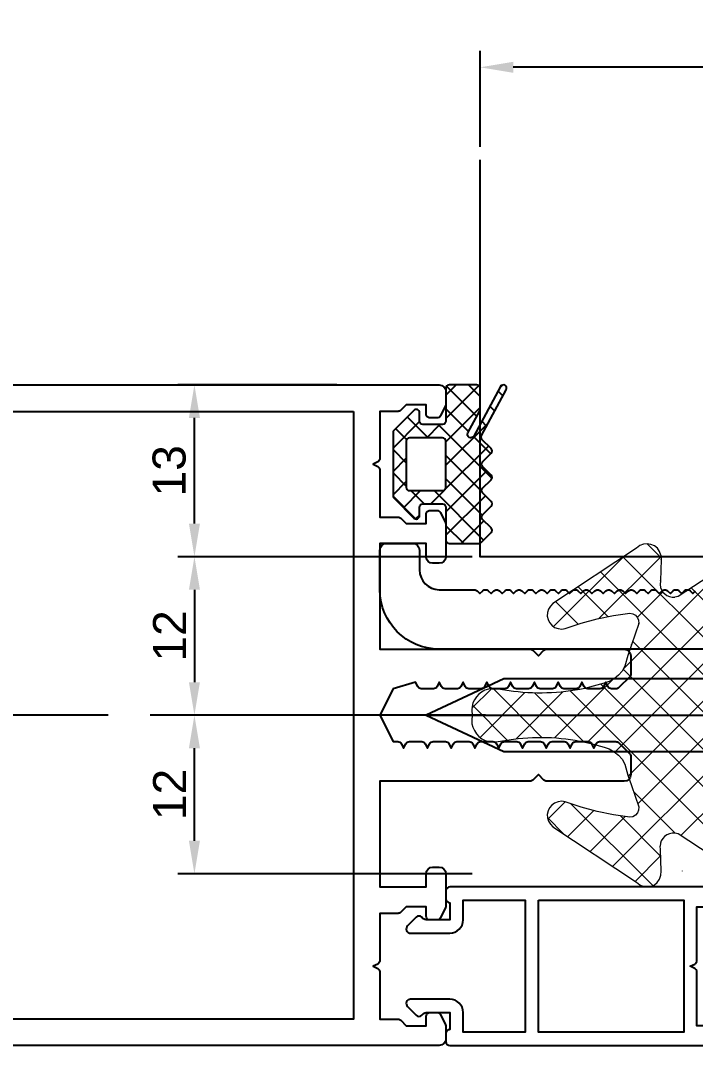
# Model space of a CAD drawing. Header units: millimetres. Extents: x 1744 to 18744, y -2272 to 2782.
# Drawn here: x 6729.3 to 6780.4, y 2174.1 to 2251.7 of the extents above; entities that cross this region are included whole.
import ezdxf

# ---------------------------------------------------------------- set-up
doc = ezdxf.new("R2010")
doc.units = ezdxf.units.MM
doc.linetypes.add('CENTER2', pattern=[28.574999999999992, 19.05, -3.174999999999998, 3.174999999999998, -3.174999999999998])
doc.layers.add('Steklopaket 50mm', color=100, linetype='Continuous')
doc.layers.add('Уплотнители', color=1, linetype='Continuous', lineweight=20)
doc.layers.add('Штриховка', color=1, linetype='Continuous', lineweight=5)
doc.styles.get("Standard").update_dxf_attribs({"font": 'arial.ttf'})
doc.dimstyles.new('ISO-25', dxfattribs={"dimtxt": 2.5, "dimasz": 2.5, "dimexe": 1.25, "dimexo": 0.625, "dimtad": 1, "dimtxsty": 'Standard', "dimcen": 2.5, "dimadec": 0, "dimazin": 0, "dimtfac": 1, "dimtmove": 0, "dimatfit": 3, "dimfxl": 1, "dimarcsym": 0})

# ---------------------------------------------------------------- blocks, each defined once
blk = doc.blocks.new('КП45550')
at = {"color": 217, "true_color": 0x93278f}
blk.add_lwpolyline([(25, 119), (24.99999999999909, 14.5, -0.4142135623729827), (24.5, 14), (23.57082039324996, 14, -0.1164338214658029), (23.43665631459953, 14.03167184269841), (22.66583592134975, 14.41708203932467, -0.2840790438402298), (22.5, 14.6854101966237), (22.49999999999909, 15.19999999999891, -0.4142135623732223), (22.79999999999927, 15.49999999999818), (23.5, 15.5), (23.5, 17), (23.08786796564437, 17.41213203435473, -0.1989123673795694), (23, 17.62426406871053), (23, 19), (19.43541019662734, 19, -0.2840790438404208), (19.16708203932649, 19.16583592134884), (19.00000000000182, 19.5), (18.83291796067715, 19.16583592134884, -0.2840790438404208), (18.5645898033772, 18.99999999999818), (15.00000000000091, 18.99999999999818), (15, 17.62426406871053, -0.1989123673792317), (14.91213203435563, 17.41213203435473), (14.5, 16.99999999999818), (14.5, 15.49999999999818), (15.20000000000073, 15.5, -0.4142135623734946), (15.5, 15.19999999999891), (15.5, 14.6854101966237, -0.2840790438401885), (15.33416407864933, 14.41708203932285), (14.56334368540047, 14.03167184269841, -0.1164338214657406), (14.42917960675004, 14), (12, 13.99999999999818, -0.4142135623731739), (11.5, 14.49999999999818), (11.5, 15, -0.4142135623730951), (12, 15.5), (13, 15.5), (13, 19), (5.000000000001818, 19), (5.000000000000908, 7.624264068710544, -0.1989123673796247), (4.912132034356543, 7.412132034354725), (4.500000000000908, 6.999999999998181), (4.912132034356543, 6.587867965643452, -0.1989123673797289), (5.000000000000908, 6.375735931287636), (5.000000000000908, 0.5, -0.4142135623730951), (4.500000000000908, 0), (3.124264068712363, 0, -0.1989123673796377), (2.912132034356545, 0.0878679656434542), (2.087867965645273, 0.9121320343547267, -0.1989123673796765), (2, 1.124264068710542), (2, 1.46458980337411, -0.2840790438404128), (2.165835921350661, 1.732917960674965), (2.5, 1.899999999999636), (2.165835921350661, 2.067082039324303, -0.2840790438404123), (2, 2.335410196625161), (2, 3.264589803373382, -0.2840790438404123), (2.165835921350661, 3.53291796067424), (2.5, 3.699999999998908), (2.165835921350661, 3.867082039323576, -0.2840790438404123), (2, 4.135410196624433), (2, 5.064589803374471, -0.2840790438404123), (2.165835921350661, 5.332917960673511), (2.5, 5.5), (2.165835921350661, 5.667082039324667, -0.2840790438404123), (2, 5.935410196623705), (2, 6.864589803373745, -0.2840790438404123), (2.165835921350661, 7.132917960674602), (2.5, 7.299999999999272), (2.165835921350661, 7.46708203932394, -0.2840790438404123), (2, 7.735410196624797), (2, 8.664589803374838, -0.2840790438404123), (2.165835921350661, 8.932917960673876), (2.5, 9.099999999998543), (2.165835921350661, 9.267082039325034, -0.2840790438404123), (2, 9.53541019662407), (2, 10.46458980337411, -0.2840790438404123), (2.165835921350661, 10.73291796067497), (2.5, 10.89999999999963), (2.165835921350661, 11.0670820393243, -0.2840790438404123), (2, 11.33541019662516), (2, 12.26458980337338, -0.2840790438404123), (2.165835921350661, 12.53291796067424), (2.5, 12.69999999999891), (2.165835921350661, 12.86708203932358, -0.2840790438403665), (2, 13.13541019662443), (2, 14.06458980337447, -0.2840790438404128), (2.165835921350661, 14.33291796067351), (2.5, 14.5), (2.165835921350661, 14.66708203932467, -0.2840790438404123), (2, 14.93541019662371), (2, 15.86458980337375, -0.2840790438404123), (2.165835921350661, 16.1329179606746), (2.5, 16.29999999999927), (2, 18), (9.095e-13, 19), (-2, 18), (-2, 17.63541019662443, -0.2840790438404123), (-2.165835921348838, 17.36708203932358), (-2.5, 17.19999999999891), (-2.165835921348838, 17.03291796067424, -0.2840790438404123), (-2, 16.76458980337338), (-2, 15.83541019662516, -0.2840790438404123), (-2.165835921348838, 15.5670820393243), (-2.5, 15.39999999999963), (-2.165835921348838, 15.23291796067496, -0.2840790438404123), (-2, 14.96458980337411), (-2, 14.03541019662407, -0.2840790438404128), (-2.165835921348838, 13.76708203932503), (-2.5, 13.59999999999853), (-2.165835921348838, 13.43291796067388, -0.2840790438404123), (-2, 13.16458980337484), (-2, 12.2354101966248, -0.2840790438404123), (-2.165835921348838, 11.96708203932394), (-2.5, 11.79999999999927), (-2.165835921348838, 11.6329179606746, -0.2840790438404123), (-2, 11.36458980337375), (-2, 10.4354101966237, -0.2840790438404123), (-2.165835921348838, 10.16708203932467), (-2.5, 10), (-2.165835921348838, 9.832917960673512, -0.2840790438404123), (-2, 9.564589803374474), (-2, 8.635410196624434, -0.2840790438404123), (-2.165835921348838, 8.367082039323577), (-2.5, 8.199999999998905), (-2.165835921348838, 8.03291796067424, -0.2840790438404123), (-2, 7.764589803373382), (-2, 6.835410196625161, -0.2840790438404123), (-2.165835921348838, 6.567082039324303), (-2.5, 6.399999999999636), (-2.165835921348838, 6.232917960674967, -0.2840790438404123), (-2, 5.96458980337411), (-2, 5.03541019662407, -0.2840790438404123), (-2.165835921348838, 4.767082039325032), (-2.5, 4.599999999998543), (-2.165835921348838, 4.432917960673876, -0.2840790438404123), (-2, 4.164589803374837), (-2, 3.235410196624798, -0.2840790438404123), (-2.165835921348838, 2.967082039323939), (-2.5, 2.799999999999272), (-2.165835921348838, 2.632917960674602, -0.2840790438404123), (-2, 2.364589803373744), (-1.99999999999909, 1.124264068710542, -0.1989123673796742), (-2.087867965643454, 0.9121320343547267), (-2.912132034354725, 0.0878679656434542, -0.1989123673796432), (-3.124264068710544, 0), (-4.5, 0, -0.4142135623730951), (-5, 0.5), (-5, 6.375735931287636, -0.1989123673797085), (-4.912132034356543, 6.587867965643452), (-4.5, 7), (-4.912132034356543, 7.412132034354725, -0.1989123673796275), (-5, 7.624264068710544), (-5, 19), (-13, 19), (-13, 15.5), (-12, 15.5, -0.41421356237312), (-11.5, 15), (-11.5, 14.49999999999818, -0.4142135623731739), (-12, 13.99999999999818), (-14.42917960675004, 14, -0.1164338214657406), (-14.56334368540047, 14.03167184269841), (-15.33416407864933, 14.41708203932285, -0.2840790438401885), (-15.5, 14.6854101966237), (-15.5, 15.19999999999891, -0.4142135623734946), (-15.20000000000073, 15.5), (-14.5, 15.49999999999818), (-14.5, 16.99999999999818), (-14.91213203435654, 17.41213203435473, -0.1989123673792317), (-15, 17.62426406871053), (-15.00000000000091, 19), (-18.5645898033772, 19, -0.2840790438404208), (-18.83291796067715, 19.16583592135066), (-19.00000000000182, 19.5), (-19.1670820393274, 19.16583592135066, -0.2840790438404208), (-19.43541019662734, 19), (-23, 19), (-23, 17.62426406871053, -0.1989123673795694), (-23.08786796564437, 17.41213203435473), (-23.5, 17), (-23.5, 15.5), (-22.79999999999927, 15.49999999999818, -0.4142135623732223), (-22.5, 15.19999999999891), (-22.5, 14.6854101966237, -0.2840790438402298), (-22.66583592135066, 14.41708203932467), (-23.43665631460044, 14.03167184269841, -0.1164338214658029), (-23.57082039324996, 14), (-24.5, 14, -0.4142135623729827), (-25, 14.5), (-25, 119, -0.4142135623730951)], format="xyb", dxfattribs=at)
blk.add_lwpolyline([(23, 21), (-23, 21), (-23, 118), (23, 118)], close=True, dxfattribs=at)
blk = doc.blocks.new('*U285')
at = {"color": 0, "linetype": 'CENTER2', "transparency": 16777216}
blk.add_line((55.75, -4.7e-13), (-55.75, 1.52e-14), dxfattribs=at)
blk = doc.blocks.new('*D286')
at = {"color": 0, "lineweight": -2, "transparency": 16777216}
for p, q in [((6764.129242356078, 2242.150525446772), (6764.129242356078, 2249.430592188972)), ((6814.129242356078, 2242.150525446772), (6814.129242356078, 2249.430592188972)), ((6811.629242356078, 2248.180592188972), (6766.629242356078, 2248.180592188972))]:
    blk.add_line(p, q, dxfattribs=at)
at = {"color": 0, "transparency": 16777216}
for points in [[(6766.629242356078, 2248.597258855638), (6766.629242356078, 2247.763925522305), (6764.129242356078, 2248.180592188972)], [(6811.629242356078, 2248.597258855638), (6811.629242356078, 2247.763925522305), (6814.129242356078, 2248.180592188972)]]:
    blk.add_solid(points, dxfattribs=at)
at = {"layer": 'DEFPOINTS', "color": 0, "transparency": 16777216}
for p in [(6764.129242356078, 2248.180592188972), (6764.129242356078, 2241.525525446772), (6814.129242356078, 2241.525525446772)]:
    blk.add_point(p, dxfattribs=at)
at = {"color": 0, "transparency": 16777216, "insert": (6789.129242356079, 2250.082024658276), "char_height": 2.5, "attachment_point": 5}
blk.add_mtext('50', dxfattribs=at)
blk = doc.blocks.new('ТПУ-6001')
at = {"true_color": 0xafd9aa}
h = blk.add_hatch(dxfattribs=at)
h.set_pattern_fill('ANSI37', color=9, scale=10, angle=180, style=0)
h.set_pattern_definition([(225, (-3851.205773285278, 2316.473342150347), (0.8838834764831842, -0.8838834764831845), []), (315, (-3851.205773285278, 2316.473342150347), (0.8838834764831845, 0.8838834764831842), [])])
edge = h.paths.add_edge_path(flags=16)
edge.add_line((1.75, -1), (-1.75, -1))
edge.add_arc((-1.75, -1.25), 0.25, 90, 180)
edge.add_line((-2, -1.25), (-2, -3.75))
edge.add_arc((-1.75, -3.75), 0.25, 180, 270)
edge.add_line((-1.75, -4), (1.75, -4))
edge.add_arc((1.75, -3.75), 0.25, 270, 360)
edge.add_line((2, -3.75), (2, -1.25))
edge.add_arc((1.75, -1.25), 0.25, 0, 90)
edge = h.paths.add_edge_path()
edge.add_line((2.369214399172048, -5.662621697932081), (4.041294033675511, -6.56974514108424))
edge.add_arc((4.160508432847664, -6.350000000001173), 0.2499999999991884, 241.5196329777079, 269.999999999977)
edge.add_line((4.160508432847564, -6.600000000000362), (5.75, -6.600000000000362))
edge.add_arc((5.75, -6.350000000000362), 0.25, 270, 360)
edge.add_line((6, -6.350000000000362), (6, -4.25))
edge.add_arc((5.75, -4.25), 0.25, 0, 90)
edge.add_line((5.75, -4), (3.25, -4))
edge.add_arc((3.25, -3.75), 0.25, 180, 270, ccw=False)
edge.add_line((3, -3.75), (3, -2.25))
edge.add_arc((3.25, -2.25), 0.25, 90, 180, ccw=False)
edge.add_line((3.25, -2), (3.899999999999636, -2))
edge.add_arc((3.900000000000132, -1.750000000000035), 0.2499999999999649, 269.9999999998862, 405.0646371706831)
edge.add_line((4.07657715549976, -1.573023989886678), (2.573188937358279, -0.0730239898866785))
edge.add_arc((2.396611781858071, -0.2500000000011984), 0.2500000000011984, 45.06463717077724, 89.99999999998097)
edge.add_line((2.396611781858154, 0), (-2.396611781858154, 0))
edge.add_arc((-2.396611781858071, -0.2500000000011984), 0.2500000000011984, 90.00000000001901, 134.9353628292227)
edge.add_line((-2.573188937358279, -0.0730239898866785), (-4.07657715549976, -1.573023989886678))
edge.add_arc((-3.900000000000132, -1.750000000000035), 0.2499999999999651, 134.9353628293168, 270.0000000001138)
edge.add_line((-3.899999999999636, -2), (-3.25, -2))
edge.add_arc((-3.25, -2.25), 0.25, 0, 90, ccw=False)
edge.add_line((-3, -2.25), (-3, -3.75))
edge.add_arc((-3.25, -3.75), 0.25, -90, 0, ccw=False)
edge.add_line((-3.25, -4), (-5.75, -4))
edge.add_arc((-5.75, -4.25), 0.25, 90, 180)
edge.add_line((-6, -4.25), (-6, -6.496446609431586))
edge.add_arc((-5.749999999999307, -6.496446609432263), 0.2500000000006928, 179.9999999998449, 224.9999999900502)
edge.add_line((-5.926776695327133, -6.673223304698692), (-5.17677669529621, -7.423223304985182))
edge.add_arc((-5.000000000000452, -7.246446609688996), 0.2499999999990587, 225.0000000000694, 314.999999908843)
edge.add_line((-4.823223304985731, -7.423223305266217), (-4.176776692393103, -6.776776695014633))
edge.add_arc((-3.999999997097118, -6.953553390310917), 0.2499999999992895, 45.000000091283425, 134.9999999999516, ccw=False)
edge.add_line((-3.823223302082623, -6.776776694733142), (-3.176776692393103, -7.423223304982457))
edge.add_arc((-2.999999997096891, -7.246446609685806), 0.249999999999709, 225.0000000000712, 314.9999999097259)
edge.add_line((-2.823223302078986, -7.423223305260763), (-2.176776692393104, -6.776776694989621))
edge.add_arc((-1.999999997097118, -6.953553390285758), 0.2499999999991859, 45.000000099513386, 134.9999999999753, ccw=False)
edge.add_line((-1.82322330210809, -6.776776694682665), (-1.176776692393104, -7.423223304746441))
edge.add_arc((-0.9999999970962106, -7.246446609449803), 0.2500000000001823, 224.9999999999587, 314.9999999860396)
edge.add_line((-0.8232233018425175, -7.423223304789641), (-0.176776695296212, -6.776776695696753))
edge.add_arc((-9e-16, -6.953553390993164), 0.2499999999995391, 44.99999987032868, 134.9999999999676, ccw=False)
edge.add_line((0.1767766956963896, -6.776776696096932), (0.8232233009784977, -7.423223304703243))
edge.add_arc((0.9999999962747093, -7.246446609407031), 0.2499999999993989, 225, 314.9999999999999)
edge.add_line((1.176776691570921, -7.423223304703243), (1.86804175026009, -6.731958249142735))
edge.add_arc((2.04481844515733, -6.908734944839745), 0.2500000000006906, 61.519632977761376, 134.9999998703917, ccw=False)
edge.add_line((2.164032844329994, -6.688989803755247), (5.630785600827947, -8.56974514108424))
edge.add_arc((5.749999999999994, -8.35000000000036), 0.2499999999998531, 241.5196329778181, 421.5196329778153)
edge.add_line((5.869214399172051, -8.130254858916487), (2.130785600827948, -6.102111980099834))
edge.add_arc((2.250000000000004, -5.882366839015961), 0.2499999999998507, 61.51963297781879, 241.51963297781532, ccw=False)
at = {"color": 9, "true_color": 0xafd9aa}
for points in [[(2.369214399172048, -5.662621697932081), (4.041294033675511, -6.56974514108424, 0.1249127075951274), (4.160508432847564, -6.600000000000362), (5.75, -6.600000000000362, 0.4142135623730951), (6, -6.350000000000362), (6, -4.25, 0.4142135623730951), (5.75, -4), (3.25, -4, -0.4142135623730951), (3, -3.75), (3, -2.25, -0.4142135623730951), (3.25, -2), (3.899999999999636, -2, 0.6685866648355308), (4.07657715549976, -1.573023989886678), (2.573188937358279, -0.0730239898866785, 0.1986191920077108), (2.396611781858154, 0), (-2.396611781858154, 0, 0.1986191920077108), (-2.573188937358279, -0.0730239898866785), (-4.07657715549976, -1.573023989886678, 0.6685866648355308), (-3.899999999999636, -2), (-3.25, -2, -0.4142135623730951), (-3, -2.25), (-3, -3.75, -0.4142135623730951), (-3.25, -4), (-5.75, -4, 0.4142135623730951), (-6, -4.25), (-6, -6.496446609431586, 0.1989123673352296), (-5.926776695327133, -6.673223304698692), (-5.17677669529621, -7.423223304985182, 0.41421356190675), (-4.823223304985731, -7.423223305266217), (-4.176776692393103, -6.776776695014633, -0.4142135619062115), (-3.823223302082623, -6.776776694733142), (-3.176776692393103, -7.423223304982457, 0.4142135619112548), (-2.823223302078986, -7.423223305260763), (-2.176776692393104, -6.776776694989621, -0.4142135618642613), (-1.82322330210809, -6.776776694682665), (-1.176776692393104, -7.423223304746441, 0.4142135623019411), (-0.8232233018425175, -7.423223304789641), (-0.176776695296212, -6.776776695696753, -0.4142135630358025), (0.1767766956963896, -6.776776696096932), (0.8232233009784977, -7.423223304703243, 0.4142135623730951), (1.176776691570921, -7.423223304703243), (1.86804175026009, -6.731958249142735, -0.3320760628224876), (2.164032844329994, -6.688989803755247), (5.630785600827947, -8.56974514108424, 0.9999999999999747), (5.869214399172051, -8.130254858916487), (2.130785600827948, -6.102111980099834, -0.9999999999999702)], [(1.75, -1), (-1.75, -1, 0.4142135623730951), (-2, -1.25), (-2, -3.75, 0.4142135623730951), (-1.75, -4), (1.75, -4, 0.4142135623730951), (2, -3.75), (2, -1.25, 0.4142135623730951)]]:
    blk.add_lwpolyline(points, format="xyb", close=True, dxfattribs=at)
blk = doc.blocks.new('*D287')
at = {"color": 0, "lineweight": -2, "transparency": 16777216}
for p, q in [((6763.504242356082, 2211.138457734947), (6741.239148702085, 2211.138457734947)), ((6742.489148702086, 2208.638457734947), (6742.489148702086, 2201.638457734948)), ((6753.149211127936, 2199.138457734948), (6741.239148702085, 2199.138457734948))]:
    blk.add_line(p, q, dxfattribs=at)
at = {"color": 0, "transparency": 16777216}
for points in [[(6742.072482035419, 2208.638457734947), (6742.905815368754, 2208.638457734947), (6742.489148702086, 2211.138457734947)], [(6742.072482035419, 2201.638457734948), (6742.905815368754, 2201.638457734948), (6742.489148702086, 2199.138457734948)]]:
    blk.add_solid(points, dxfattribs=at)
at = {"layer": 'DEFPOINTS', "color": 0, "transparency": 16777216}
for p in [(6764.129242356081, 2211.138457734947), (6742.489148702086, 2199.138457734948), (6753.774211127937, 2199.138457734948)]:
    blk.add_point(p, dxfattribs=at)
at = {"color": 0, "transparency": 16777216, "insert": (6740.609032740285, 2205.138457734946), "char_height": 2.5, "attachment_point": 5, "rotation": 90}
blk.add_mtext('12', dxfattribs=at)
blk = doc.blocks.new('*D288')
at = {"color": 0, "lineweight": -2, "transparency": 16777216}
for p, q in [((6753.260005357019, 2224.138457734948), (6741.239148702085, 2224.138457734948)), ((6742.489148702086, 2213.638457734947), (6742.489148702086, 2221.638457734949)), ((6763.504242356082, 2211.138457734947), (6741.239148702085, 2211.138457734947))]:
    blk.add_line(p, q, dxfattribs=at)
at = {"color": 0, "transparency": 16777216}
for points in [[(6742.072482035419, 2221.638457734949), (6742.905815368754, 2221.638457734949), (6742.489148702086, 2224.138457734948)], [(6742.072482035419, 2213.638457734947), (6742.905815368754, 2213.638457734947), (6742.489148702086, 2211.138457734947)]]:
    blk.add_solid(points, dxfattribs=at)
at = {"layer": 'DEFPOINTS', "color": 0, "transparency": 16777216}
for p in [(6742.489148702086, 2224.138457734948), (6753.88500535702, 2224.138457734948), (6764.129242356081, 2211.138457734947)]:
    blk.add_point(p, dxfattribs=at)
at = {"color": 0, "transparency": 16777216, "insert": (6740.586863572478, 2217.638457734945), "char_height": 2.5, "attachment_point": 5, "rotation": 90}
blk.add_mtext('13', dxfattribs=at)
blk = doc.blocks.new('*D289')
at = {"color": 0, "lineweight": -2, "transparency": 16777216}
for p, q in [((6753.904242356077, 2199.138457734949), (6741.239148702085, 2199.138457734949)), ((6742.489148702086, 2189.638457734949), (6742.489148702086, 2196.638457734949)), ((6763.504242356082, 2187.138457734949), (6741.239148702085, 2187.138457734949))]:
    blk.add_line(p, q, dxfattribs=at)
at = {"color": 0, "transparency": 16777216}
for points in [[(6742.072482035419, 2196.638457734949), (6742.905815368754, 2196.638457734949), (6742.489148702086, 2199.138457734949)], [(6742.072482035419, 2189.638457734949), (6742.905815368754, 2189.638457734949), (6742.489148702086, 2187.138457734949)]]:
    blk.add_solid(points, dxfattribs=at)
at = {"layer": 'DEFPOINTS', "color": 0, "transparency": 16777216}
for p in [(6742.489148702086, 2199.138457734949), (6754.529242356078, 2199.138457734949), (6764.129242356081, 2187.138457734949)]:
    blk.add_point(p, dxfattribs=at)
at = {"color": 0, "transparency": 16777216, "insert": (6740.609032740285, 2193.138457734947), "char_height": 2.5, "attachment_point": 5, "rotation": 90}
blk.add_mtext('12', dxfattribs=at)
blk = doc.blocks.new('КПС 263')
blk.add_lwpolyline([(-5.100000000001728, -6, 0.414213562373012), (-4.800000000000636, -5.700000000000727), (-3.500000000000451, -5.700000000000727), (-3.500000000000451, -7.407722991652917, -0.1989123673797328), (-3.646446609408028, -7.761276382246251), (-3.712132034358091, -7.826961807195402, 0.4142135623732912), (-3.712132034358091, -8.25122587590704), (-3.059322475594397, -8.904035434668002, 0.6681786379192091), (-2.499999999999543, -8.672356479536575), (-2.499999999999543, -5.700000000000727, 0.4142135623730951), (-3.500000000000451, -4.700000000000726), (-5.000000000000452, -4.700000000000726), (-5.000000000000452, 0), (5.000000000000452, 0), (5.000000000000452, -4.700000000000726), (3.499999999996816, -4.700000000000726, 0.4142135623730911), (2.499999999998633, -5.700000000000727), (2.500000000000454, -8.672356479537484, 0.6681786379190374), (3.059322475594397, -8.904035434668911), (3.712132034355363, -8.25122587590704, 0.4142135623732912), (3.712132034355363, -7.826961807195402), (3.646446609405301, -7.761276382246251, -0.1989123673795656), (3.499999999996816, -7.407722991652917), (3.499999999996816, -5.700000000000727), (4.800000000000636, -5.700000000000727, 0.4142135623729982), (5.09999999999809, -6), (5.699999999999362, -6, 0.414213562373012), (5.999999999999543, -5.699999999999817), (5.999999999999543, 17.5, 0.4142135623730951), (5.500000000000452, 18), (4.570820393249505, 18, 0.1164338214658671), (4.436656314599074, 17.96832815729976), (3.665835921348388, 17.58291796067442, 0.2840790438405114), (3.500000000000451, 17.31458980337447), (3.500000000000451, 16.79999999999927, 0.4142135623728315), (3.799999999998816, 16.5), (4.499999999999545, 16.5), (4.499999999999545, 13), (0.4354101966232521, 13, 0.2840790438404237), (0.1670820393223948, 12.83416407864933), (-4.547e-13, 12.5), (-0.1670820393269423, 12.83416407864933, 0.2840790438404009), (-0.4354101966277997, 13), (-4.499999999999545, 13), (-4.499999999999545, 16.5), (-3.800000000001546, 16.5, 0.414213562373026), (-3.500000000000451, 16.79999999999927), (-3.500000000000451, 17.31458980337447, 0.2840790438406937), (-3.665835921350208, 17.58291796067442), (-4.436656314602712, 17.96832815729976, 0.1164338214658586), (-4.570820393249505, 18), (-5.499999999999543, 18, 0.4142135623731038), (-5.999999999999543, 17.5), (-5.999999999999543, -5.700000000000727, 0.4142135623727901), (-5.700000000000272, -6.000000000000909)], format="xyb", close=True)
blk.add_lwpolyline([(-5.000000000000452, 1), (-5.000000000000452, 12), (5.000000000000452, 12), (5.000000000000452, 1)], close=True)
blk = doc.blocks.new('ВС 5.5х60 А2 DIN7981')
blk.add_line((0, 1.18234e-11), (0, -59.99999999997633))
blk.add_lwpolyline([(2.749999999994543, -59.99999999997633), (2.749999999992724, -5.897394031388103), (-5.457e-12, 1.18234e-11), (-2.750000000005456, -5.897394031388103), (-2.750000000005456, -59.99999999997633)], close=True)
blk = doc.blocks.new('КПС 954')
at = {"color": 0}
blk.add_lwpolyline([(-61.29289321881515, -8), (-3.000000000000909, -8, 0.4142135623730951), (1.49999999999909, -3.5), (1.49999999999909, -0.5, 0.4142135623730951), (1.000000000000909, 0), (-1.000000000000909, 0, 0.4142135623730951), (-1.500000000000909, -0.5), (-1.500000000000909, -2, -0.4142135623730951), (-3.000000000000909, -3.5), (-5.648614792612534, -3.500000000000909, 0.198912367379658), (-5.860746826968353, -3.587867965644363), (-6.072878861325079, -3.800000000001091), (-6.285010895679987, -3.587867965644363, 0.4142135623730951), (-6.709274964391624, -3.587867965644363), (-6.921406998748352, -3.800000000001091), (-7.133539033103262, -3.587867965644363, 0.4142135623730951), (-7.557803101815808, -3.587867965644363), (-7.769935136170714, -3.800000000001091), (-7.982067170529263, -3.587867965644363, 0.4142135623730951), (-8.406331239239078, -3.587867965644363), (-8.618463273593987, -3.800000000001091), (-8.830595307952535, -3.587867965644363, 0.4142135623730951), (-9.254859376663262, -3.587867965644363), (-9.466991411019986, -3.800000000001091), (-9.679123445374898, -3.587867965644363, 0.4142135623730951), (-10.10338751408653, -3.587867965644363), (-10.31551954844326, -3.800000000001091), (-10.52765158279817, -3.587867965644363, 0.4142135623730951), (-10.9519156515089, -3.587867965644363), (-11.16404768586743, -3.800000000001091), (-11.37617972022053, -3.587867965644363, 0.4142135623730951), (-11.80044378893399, -3.587867965644363), (-12.01257582329162, -3.800000000001091), (-12.2247078576429, -3.587867965644363, 0.4142135623730951), (-12.64897192635817, -3.587867965644363), (-12.8611039607149, -3.800000000001091), (-13.07323599506799, -3.587867965644363, 0.4142135623730951), (-13.49750006378144, -3.587867965644363), (-13.70963209813726, -3.800000000001091), (-13.92176413249308, -3.587867965644363, 0.4142135623730951), (-14.34602820120562, -3.587867965644363), (-14.55816023555962, -3.800000000001091), (-14.77029226991726, -3.587867965644363, 0.4142135623730951), (-15.19455633862981, -3.587867965644363), (-15.40668837298381, -3.800000000001091), (-15.61882040734053, -3.587867965644363, 0.4142135623730951), (-16.04308447605308, -3.587867965644363), (-16.25521651040799, -3.800000000001091), (-16.46734854476472, -3.587867965644363, 0.4142135623730951), (-16.89161261347726, -3.587867965644363), (-17.10374464783126, -3.800000000001091), (-17.31587668218799, -3.587867965644363, 0.4142135623730951), (-17.74014075090053, -3.587867965644363), (-17.95227278525817, -3.800000000001091), (-18.16440481961126, -3.587867965644363, 0.4142135623730951), (-18.5886688883229, -3.587867965644363), (-18.80080092267963, -3.800000000001091), (-19.01293295703453, -3.587867965644363, 0.4142135623730951), (-19.43719702574799, -3.587867965644363), (-19.6493290601038, -3.800000000001091), (-19.86146109445963, -3.587867965644363, 0.4142135623730951), (-20.28572516317035, -3.587867965644363), (-20.49785719752708, -3.800000000001091), (-20.7099892318829, -3.587867965644363, 0.4142135623730951), (-21.13425330059635, -3.587867965644363), (-21.34638533495035, -3.800000000001091), (-21.55851736930799, -3.587867965644363, 0.4142135623730951), (-21.98278143801781, -3.587867965644363), (-22.19491347237363, -3.800000000001091), (-22.40704550673127, -3.587867965644363, 0.4142135623730951)], format="xyb", dxfattribs=at)
blk = doc.blocks.new('Adifoam 530.082')
at = {"layer": 'Штриховка', "lineweight": 5}
h = blk.add_hatch(dxfattribs=at)
h.set_pattern_fill('ANSI37', color=256, scale=16, style=0)
h.set_pattern_definition([(45, (-11767.11427816318, 3725.758192763536), (-1.414213562373094, 1.414213562373094), []), (135, (-11767.11427816318, 3725.758192763536), (-1.414213562373094, -1.414213562373094), [])])
h.paths.add_polyline_path([(-49.05925030256549, 9.237499111162832), (-49.25513905690241, 9.272067714916828), (-49.60338573170156, 9.402660218061557), (-49.9298669891832, 9.59854897201876), (-50.19105199528532, 9.859733978308213), (-50.40870616712709, 10.18621523540923), (-50.56106408720916, 10.53446191020839), (-50.88754534468989, 11.57920193460586), (-51.2575574368093, 12.60217654206644), (-51.45344619114621, 12.86336154759692), (-51.69286578011814, 13.08101571925135), (-51.99758162047327, 13.21160822239608), (-52.30229746082568, 13.2769044739689), (-52.62877871830824, 13.2769044739689), (-52.93349455885437, 13.16807738852139), (-53.21644498207843, 12.99395405074165), (-53.43409915373467, 12.75453446214942), (-53.7388149940889, 11.49214026609616), (-53.9564691659325, 10.20798065310646), (-54.0435308344422, 8.902055622420447), (-54.0435308344422, 3.351874244087865), (-51.93228536909099, 0.3700120917360437), (-49.05925030256549, 0.3700120917360437)])
edge = h.paths.add_edge_path()
edge.add_line((-39.22128174138561, 10.99153567121539), (-40.30955259984692, 11.51390568303395))
edge.add_line((-40.30955259984692, 11.51390568303304), (-41.35429262405703, 12.12333736412165))
edge.add_line((-41.35429262405613, 12.12333736412256), (-42.37726723113701, 12.79806529602501))
edge.add_line((-42.37726723113701, 12.79806529602501), (-42.61668681991795, 12.92865779916974))
edge.add_spline(control_points=[(-42.61668681991795, 12.92865779916883), (-43.34111245484018, 13.2776299877396), (-44.19830713440842, 12.63736396643208), (-44.07496977030768, 11.84038694089531)], knot_values=[0, 0, 0, 0, 1, 1, 1, 1], degree=3, periodic=0)
edge.add_line((-44.07496977030768, 11.84038694089531), (-44.07496977030768, 11.81862152319809))
edge.add_line((-44.07496977030768, 11.81862152319809), (-44.07496977030768, 11.70979443775149))
edge.add_line((-44.07496977030768, 11.70979443775059), (-44.09673518762612, 11.36154776295143))
edge.add_line((-44.09673518762518, 11.36154776295143), (-44.20556227345239, 11.01330108815227))
edge.add_line((-44.20556227345332, 11.01330108815227), (-44.33615477640706, 10.70858524798814))
edge.add_line((-44.33615477640706, 10.70858524798814), (-44.88029020573503, 10.25151148698205))
edge.add_spline(control_points=[(-44.88029020573594, 10.25151148698205), (-45.78282950436642, 9.545949214103077), (-47.02454655394832, 9.154534461932595), (-48.16686819843835, 9.1632406287099)], knot_values=[0, 0, 0, 0, 1, 1, 1, 1], degree=3, periodic=0)
edge.add_line((-48.16686819843835, 9.1632406287099), (-48.885126965165, 9.20677146334492))
edge.add_line((-48.88512696516682, 9.20677146334492), (-49.05925030256639, 9.237499111163288))
edge.add_line((-49.05925030256549, 9.237499111162832), (-49.05925030256549, 0.3700120917358163))
edge.add_line((-49.05925030256549, 0.3700120917360437), (-39.2212817413847, 0.3700120917360437))
edge.add_line((-39.22128174138561, 0.3700120917360437), (-39.22128174138561, 10.99153567121539))
edge = h.paths.add_edge_path()
edge.add_line((-12.10157194680323, 5.702539298413284), (-12.64570737613121, 7.313180169265022))
edge.add_line((-12.64570737613212, 7.313180169265247), (-12.62394195900468, 7.552599757857477))
edge.add_line((-12.62394195900379, 7.552599757856566), (-12.53688029030309, 7.770253930271338))
edge.add_line((-12.53688029030491, 7.770253930271338), (-12.40628778735117, 7.944377267290747))
edge.add_line((-12.40628778734935, 7.944377267290747), (-12.1886336156931, 8.053204352737566))
edge.add_line((-12.1886336156931, 8.053204352737337), (-11.9709794438495, 8.09673518737236))
edge.add_line((-11.9709794438495, 8.09673518737236), (-10.7303506653061, 7.922611850352947))
edge.add_line((-10.7303506653061, 7.922611850352947), (-9.489721886569898, 7.661426844063271))
edge.add_line((-9.489721886571717, 7.661426844063496), (-8.270858524772848, 7.334945586201455))
edge.add_line((-8.270858524771027, 7.334945586202137), (-7.073760580479754, 6.921402659830391))
edge.add_line((-7.073760580480666, 6.921402659830162), (-6.812575574383116, 6.87787182595548))
edge.add_line((-6.812575574384027, 6.87787182595639), (-6.529625151156324, 6.921402659830846))
edge.add_spline(control_points=[(-6.529625151155414, 6.921402659830162), (-5.801934703880758, 7.079927448868602), (-5.434824667610881, 8.059008464428185), (-5.963724304701826, 8.619105199191836)], knot_values=[0, 0, 0, 0, 1, 1, 1, 1], degree=3, periodic=0)
edge.add_line((-5.963724304701826, 8.619105199191836), (-6.137847642101405, 8.814993953908468))
edge.add_line((-6.137847642101405, 8.814993953908468), (-12.47158403892081, 13.01571946767944))
edge.add_spline(control_points=[(-12.4715840389199, 13.01571946767944), (-13.13542926254376, 13.66178960067464), (-14.12756952845666, 13.35525997570357), (-14.32164449836455, 12.47158403892081)], knot_values=[0, 0, 0, 0, 1, 1, 1, 1], degree=3, periodic=0)
edge.add_line((-14.32164449836455, 12.47158403892081), (-14.34340991549197, 12.16686819799633))
edge.add_line((-14.34340991549288, 12.16686819799633), (-14.2781136639187, 10.53446191020748))
edge.add_line((-14.2781136639187, 10.53446191020839), (-14.256348246794, 10.27327690467928))
edge.add_spline(control_points=[(-14.25634824679218, 10.27327690467928), (-14.25417170509718, 9.70991535680514), (-14.81680773882181, 9.245586457325317), (-15.36638452238003, 9.293833131853717)], knot_values=[0, 0, 0, 0, 1, 1, 1, 1], degree=3, periodic=0)
edge.add_line((-15.33471295151321, 9.285915239137012), (-15.6275695286713, 9.359129383426533))
edge.add_line((-15.6275695286713, 9.359129383426533), (-21.43893591310371, 13.14631197082326))
edge.add_spline(control_points=[(-21.43893591310371, 13.14631197082326), (-22.39733978257391, 13.87363966139946), (-23.70725513919297, 12.94607013271888), (-23.4413542928196, 11.84038694089531)], knot_values=[0, 0, 0, 0, 1, 1, 1, 1], degree=3, periodic=0)
edge.add_line((-23.4413542928196, 11.84038694089531), (-23.33252720699238, 11.5356711007314))
edge.add_line((-23.33252720699238, 11.53567110073118), (-23.18016928671841, 11.29625151137861))
edge.add_spline(control_points=[(-23.18016928672114, 11.29625151137861), (-22.83591293842255, 10.63966142679919), (-23.18415961322171, 9.86408706169459), (-23.89842805344597, 9.663845223590666)], knot_values=[0, 0, 0, 0, 1, 1, 1, 1], degree=3, periodic=0)
edge.add_line((-23.89842805344597, 9.663845223590666), (-24.18137847667367, 9.642079806653557))
edge.add_line((-24.18137847667367, 9.642079806653783), (-25.31318016939167, 9.7509068921006))
edge.add_spline(control_points=[(-25.31318016939258, 9.750906892100373), (-27.6750906892612, 10.15211608208028), (-29.55888754552688, 10.82648125747573), (-31.58162031444954, 12.12333736412256)], knot_values=[0, 0, 0, 0, 1, 1, 1, 1], degree=3, periodic=0)
edge.add_line((-31.58162031444954, 12.12333736412256), (-32.51753325283062, 12.77629987908722))
edge.add_line((-32.51753325283062, 12.77629987908722), (-32.73518742467331, 12.95042321610663))
edge.add_spline(control_points=[(-32.73518742467241, 12.95042321610663), (-33.64897218866099, 13.4365175332814), (-34.56021765444893, 12.72333736390556), (-34.38935912939996, 11.73155985468747)], knot_values=[0, 0, 0, 0, 1, 1, 1, 1], degree=3, periodic=0)
edge.add_line((-34.38935912939996, 11.73155985468747), (-34.28053204357275, 11.47037484915836))
edge.add_line((-34.28053204357366, 11.47037484915927), (-34.17170495774462, 11.1656590082348))
edge.add_spline(control_points=[(-34.17170495774735, 11.1656590082348), (-33.93482466773094, 10.40858524771602), (-34.7085852480286, 9.635187424685682), (-35.45586457092578, 9.750906892100373)], knot_values=[0, 0, 0, 0, 1, 1, 1, 1], degree=3, periodic=0)
edge.add_line((-35.4326614763586, 9.744277436463562), (-35.76058041128, 9.837968561370415))
edge.add_line((-35.76058041127908, 9.837968561370415), (-36.93591293844202, 10.14268440153455))
edge.add_line((-36.93591293844202, 10.14268440153455), (-38.08948004847844, 10.53446191020816))
edge.add_line((-38.08948004847571, 10.53446191020839), (-39.22128174138561, 10.99153567121539))
edge.add_line((-39.22128174138561, 10.99153567121539), (-39.22128174138561, -10.25151148698228))
edge.add_line((-39.22128174138561, -10.25151148698205), (-38.08948004847753, -9.794437726735396))
edge.add_line((-38.08948004847571, -9.794437726736305), (-36.93591293844111, -9.402660218062463))
edge.add_line((-36.93591293844202, -9.402660218062463), (-35.76058041227407, -9.097944377395377))
edge.add_arc((-35.30440993406228, -10.16410335346745), 1.159649286400709, -28.003331200694106, 113.16431291852291, ccw=False)
edge.add_line((-34.28053204274875, -10.70858524584855), (-34.38935912939996, -10.99153567121561))
edge.add_spline(control_points=[(-34.38935912939996, -10.99153567121539), (-34.56021765444893, -11.98331318043347), (-33.64897218866099, -12.69649334904989), (-32.73518742467241, -12.21039903263454)], knot_values=[0, 0, 0, 0, 1, 1, 1, 1], degree=3, periodic=0)
edge.add_line((-32.73518742467241, -12.21039903263454), (-32.51753325282971, -12.03627569561354))
edge.add_line((-32.51753325283062, -12.03627569561376), (-31.58162031444954, -11.38331317989013))
edge.add_spline(control_points=[(-31.58162031444954, -11.38331317988923), (-29.70253929883438, -10.11946795629501), (-27.53579201934007, -9.381257557630306), (-25.31318016939258, -9.010882708628287)], knot_values=[0, 0, 0, 0, 1, 1, 1, 1], degree=3, periodic=0)
edge.add_line((-25.31318016939258, -9.010882708628287), (-24.18137847667277, -8.880290205483561))
edge.add_line((-24.18137847667367, -8.880290205483561), (-23.89842805344597, -8.923821040118582))
edge.add_spline(control_points=[(-23.89842805344597, -8.923821040118582), (-23.15550181393883, -9.141112454507036), (-22.8464328901955, -9.888754534479176), (-23.18016928672114, -10.55622732790652)], knot_values=[0, 0, 0, 0, 1, 1, 1, 1], degree=3, periodic=0)
edge.add_line((-23.18016928672114, -10.55622732790652), (-23.33252720699238, -10.79564691649875))
edge.add_line((-23.33252720699238, -10.79564691649875), (-23.4413542928196, -11.10036275666289))
edge.add_spline(control_points=[(-23.4413542928196, -11.10036275666289), (-23.70725513919297, -12.2060459492468), (-22.39733978257391, -13.13361547792738), (-21.43893591310371, -12.40628778735117)], knot_values=[0, 0, 0, 0, 1, 1, 1, 1], degree=3, periodic=0)
edge.add_line((-21.43893591310371, -12.40628778735117), (-15.6275695286713, -8.619105199193427))
edge.add_line((-15.6275695286713, -8.619105199194108), (-15.36638452238003, -8.553808947622201))
edge.add_spline(control_points=[(-15.36638452238003, -8.553808947622201), (-14.82370012116916, -8.506287786864503), (-14.26940749695677, -8.957557436941897), (-14.25634824679218, -9.511487303509968)], knot_values=[0, 0, 0, 0, 1, 1, 1, 1], degree=3, periodic=0)
edge.add_line((-14.25634824679218, -9.511487303509968), (-14.27811366391961, -9.794437726737211))
edge.add_line((-14.2781136639187, -9.794437726736305), (-14.34340991549288, -11.42684401452425))
edge.add_line((-14.34340991549288, -11.42684401452425), (-14.32164449836546, -11.73155985468838))
edge.add_spline(control_points=[(-14.32164449836455, -11.73155985468929), (-14.17291414752071, -12.59782345792064), (-13.07448609454877, -12.89709794442024), (-12.4715840389199, -12.27569528420736)], knot_values=[0, 0, 0, 0, 1, 1, 1, 1], degree=3, periodic=0)
edge.add_line((-12.4715840389199, -12.27569528420736), (-6.137847642100496, -8.074969770436608))
edge.add_line((-6.137847642101405, -8.074969770436383), (-5.963724304701826, -7.879081015719747))
edge.add_spline(control_points=[(-5.963724304701826, -7.879081015719747), (-5.434824667610881, -7.318984280956101), (-5.801934703880758, -6.339903264636178), (-6.529625151155414, -6.181378476358077)], knot_values=[0, 0, 0, 0, 1, 1, 1, 1], degree=3, periodic=0)
edge.add_line((-6.529625151155414, -6.181378476358077), (-6.812575574383116, -6.137847642483392))
edge.add_line((-6.812575574384027, -6.137847642484302), (-7.073760580481575, -6.181378476358985))
edge.add_line((-7.073760580480666, -6.181378476358077), (-8.270858524771937, -6.594921402729141))
edge.add_line((-8.270858524771027, -6.594921402730051), (-9.489721886569898, -6.921402659831755))
edge.add_line((-9.489721886571717, -6.921402659831982), (-10.73035066530701, -7.182587666121435))
edge.add_line((-10.7303506653061, -7.182587666121435), (-11.97097944385041, -7.356711003901182))
edge.add_line((-11.9709794438495, -7.356711003900272), (-12.1886336156931, -7.313180169265247))
edge.add_line((-12.1886336156931, -7.313180169265247), (-12.40628778734935, -7.204353083818657))
edge.add_line((-12.40628778734935, -7.204353083818657), (-12.53688029030491, -7.008464329101797))
edge.add_line((-12.53688029030491, -7.008464329102022), (-12.6239419590056, -6.812575574385391))
edge.add_line((-12.62394195900379, -6.812575574384482), (-12.64570737613121, -6.573155985793162))
edge.add_line((-12.64570737613212, -6.573155985793162), (-12.10157194680414, -4.962515114942789))
edge.add_line((-12.10157194680323, -4.962515114942106), (-11.81862152357644, -4.157194679894018))
edge.add_line((-11.81862152357644, -4.157194679894018), (-11.60096735192201, -3.330108827150978))
edge.add_line((-11.60096735192382, -3.330108827151886), (-11.38331318026939, -2.960096735415842))
edge.add_line((-11.38331318026758, -2.960096735414936), (-11.10036275703987, -2.65538089449069))
edge.add_line((-11.10036275704078, -2.655380894490459), (-10.77388149956004, -2.394195888961348))
edge.add_line((-10.77388149955914, -2.394195888961348), (-10.40386940763255, -2.176541717306918))
edge.add_line((-10.40386940763164, -2.176541717306918), (-10.01209189857763, -2.045949214162189))
edge.add_line((-10.01209189857763, -2.045949214162189), (-8.902055622797887, -1.741233373998056))
edge.add_arc((-5.200262622925947, -17.21688216916982), 15.91222728109998, 82.6186907048916, 103.45244755587112, ccw=False)
edge.add_line((-3.155985489749581, -1.436517533073581), (-2.002418379903244, -1.61064087085333))
edge.add_line((-2.002418379903244, -1.61064087085333), (-1.632406287786579, -1.654171704728014))
edge.add_line((-1.63240628778476, -1.654171704728014), (-1.262394196050991, -1.61064087085333))
edge.add_spline(control_points=[(-1.262394196051899, -1.61064087085333), (-0.5020556228046189, -1.398790810128502), (-0.0072551392313471, -0.8024183799616365), (0, 0)], knot_values=[0, 0, 0, 0, 1, 1, 1, 1], degree=3, periodic=0)
edge.add_line((0, 0), (-0.0435308344422083, 0.3700120917360437))
edge.add_line((-0.0435308344422083, 0.3700120917360437), (0, 0.7400241834720874))
edge.add_spline(control_points=[(0, 0.7400241834720874), (0.0253929865557439, 1.474607013282366), (-0.5582829505219709, 2.225151148338681), (-1.262394196051899, 2.350665054325415)], knot_values=[0, 0, 0, 0, 1, 1, 1, 1], degree=3, periodic=0)
edge.add_line((-1.262394196051899, 2.350665054325415), (-1.632406287785665, 2.394195888960438))
edge.add_line((-1.63240628778476, 2.394195888960438), (-2.002418379903244, 2.350665054325415))
edge.add_line((-2.002418379903244, 2.350665054325415), (-3.155985489749581, 2.176541717305779))
edge.add_arc((-5.200262624995954, 17.95690635302207), 15.91222728098861, 256.5475524516901, 277.3813093026696, ccw=False)
edge.add_line((-8.90205562279698, 2.481257557470144), (-10.01209189857672, 2.785973397634279))
edge.add_line((-10.01209189857763, 2.785973397634279), (-10.40386940763164, 2.916565900778778))
edge.add_line((-10.40386940763164, 2.916565900779004), (-10.77388149955823, 3.134220072433663))
edge.add_line((-10.77388149955914, 3.134220072433435), (-11.10036275703987, 3.395405078722886))
edge.add_line((-11.10036275704078, 3.395405078722886), (-11.38331318026849, 3.700120918887022))
edge.add_line((-11.38331318026758, 3.700120918887022), (-11.60096735192201, 4.070133010623748))
edge.add_line((-11.60096735192382, 4.070133010623973), (-11.81862152357826, 4.897218863367013))
edge.add_line((-11.81862152357644, 4.897218863366106), (-12.10157194680323, 5.702539298412375))
edge = h.paths.add_edge_path()
edge.add_line((-39.22128174138561, 0.3700120917360437), (-49.05925030256639, 0.3700120917360437))
edge.add_line((-49.05925030256549, 0.3700120917360437), (-49.05925030256549, -8.497474926930863))
edge.add_line((-49.05925030256549, -8.497474926930863), (-48.88512696516591, -8.466747279112496))
edge.add_line((-48.88512696516682, -8.466747279111585), (-48.16686819844107, -8.423216445234857))
edge.add_spline(control_points=[(-48.16686819843835, -8.42321644523554), (-47.02454655394832, -8.414510277701082), (-45.78246674748334, -8.805925030629624), (-44.88029020573594, -9.511487303509968)], knot_values=[0, 0, 0, 0, 1, 1, 1, 1], degree=3, periodic=0)
edge.add_line((-44.88029020573594, -9.511487303509968), (-44.33615477640795, -9.968561064516054))
edge.add_line((-44.33615477640706, -9.968561064516054), (-44.20556227345332, -10.27327690468019))
edge.add_line((-44.20556227345332, -10.27327690468019), (-44.09673518762612, -10.62152357947934))
edge.add_line((-44.09673518762518, -10.62152357947934), (-44.07496977030677, -10.9697702542785))
edge.add_line((-44.07496977030768, -10.9697702542785), (-44.07496977030768, -10.99153567121539))
edge.add_line((-44.07496977030768, -10.99153567121539), (-44.07496977030768, -11.1003627566622))
edge.add_spline(control_points=[(-44.07496977030768, -11.10036275666289), (-44.19141475225297, -11.90604594897468), (-43.34401451049415, -12.53434099191508), (-42.61668681991795, -12.18863361569674)], knot_values=[0, 0, 0, 0, 1, 1, 1, 1], degree=3, periodic=0)
edge.add_line((-42.61668681991795, -12.18863361569674), (-42.37726723113701, -12.03627569561217))
edge.add_line((-42.37726723113701, -12.0362756956124), (-41.35429262405703, -11.38331317988968))
edge.add_line((-41.35429262405613, -11.38331317988923), (-40.30955259984603, -10.77388149956095))
edge.add_line((-40.30955259984692, -10.77388149956095), (-39.22128174138561, -10.25151148698228))
edge.add_line((-39.22128174138561, -10.25151148698205), (-39.22128174138561, 0.370012091736271))
edge = h.paths.add_edge_path()
edge.add_line((-49.05925030256549, 0.3700120917360437), (-51.93228536909099, 0.3700120917360437))
edge.add_line((-51.93228536909099, 0.3700120917360437), (-54.0435308344422, -2.611850060615779))
edge.add_line((-54.0435308344422, -2.611850060615779), (-54.0435308344422, -2.633615477553348))
edge.add_line((-54.0435308344422, -2.633615477553576), (-54.0435308344422, -8.162031438946995))
edge.add_line((-54.0435308344422, -8.162031438946087), (-53.9564691659325, -9.467956468874943))
edge.add_line((-53.9564691659325, -9.467956468874943), (-53.7388149940889, -10.75211608186373))
edge.add_line((-53.7388149940889, -10.75211608186373), (-53.43409915373378, -12.0145102779179))
edge.add_line((-53.43409915373467, -12.0145102779179), (-53.21644498208113, -12.25392986726979))
edge.add_line((-53.21644498207843, -12.25392986726956), (-52.93349455885163, -12.42805320428897))
edge.add_line((-52.93349455885437, -12.42805320428897), (-52.62877871830914, -12.51511487279868))
edge.add_spline(control_points=[(-52.62877871830824, -12.51511487279868), (-52.04836759376849, -12.61015719431179), (-51.55574365189204, -12.37146311949118), (-51.2575574368093, -11.86215235783538)], knot_values=[0, 0, 0, 0, 1, 1, 1, 1], degree=3, periodic=0)
edge.add_line((-51.2575574368093, -11.86215235783538), (-50.88754534469081, -10.83917775113377))
edge.add_line((-50.88754534468989, -10.83917775113377), (-50.56106408720825, -9.794437726736305))
edge.add_line((-50.56106408720916, -9.794437726736305), (-50.408706167128, -9.446191051937149))
edge.add_line((-50.40870616712709, -9.446191051937149), (-50.19105199528532, -9.11970979407488))
edge.add_line((-50.19105199528532, -9.11970979407488), (-49.9298669891832, -8.858524788545992))
edge.add_line((-49.9298669891832, -8.858524788546674), (-49.60338573170338, -8.66263603383004))
edge.add_line((-49.60338573170156, -8.66263603382913), (-49.25513905690332, -8.532043530684401))
edge.add_line((-49.25513905690241, -8.532043530684401), (-49.05925030256639, -8.497474926930636))
edge.add_line((-49.05925030256549, -8.497474926930863), (-49.05925030256549, 0.3700120917360437))
at = {"layer": 'Уплотнители'}
for points in [[(-21.43893591310371, 13.14631197082326), (-15.6275695286713, 9.359129383426533), (-15.36638452238003, 9.293833131853717)], [(-14.32164449836455, 12.47158403892081), (-14.34340991549288, 12.16686819799633), (-14.2781136639187, 10.53446191020839), (-14.25634824679218, 10.27327690467928)], [(-5.963724304701826, 8.619105199191836), (-6.137847642101405, 8.814993953908468), (-12.4715840389199, 13.01571946767944)], [(-15.94340991549143, 12.16686819799633), (-15.94340991549143, 12.14510278105945)], [(-14.2781136639187, 10.53446191020839), (-14.2781136639187, 10.5126964932715)], [(-15.6275695286713, 9.359129383426533), (-15.6275695286713, 9.337363966488736)], [(0, 0), (-0.0435308344422083, 0.3700120917360437), (0, 0.7400241834720874)], [(-0.0435308344422083, 0.3700120917360437), (-0.0435308344422083, 0.3482466747982471)], [(-11.60096735192382, -3.330108827151886), (-11.60096735192382, -3.351874244088776)], [(-12.10157194680323, -4.962515114942106), (-12.10157194680323, -4.984280531878994)], [(-12.64570737613212, -6.573155985793162), (-12.64570737613212, -6.594921402730051)], [(-12.4715840389199, -12.27569528420736), (-6.137847642101405, -8.074969770436383), (-5.963724304701826, -7.879081015719747)], [(-21.43893591310371, -12.40628778735117), (-15.6275695286713, -8.619105199194108), (-15.36638452238003, -8.553808947622201)], [(-14.32164449836455, -11.73155985468929), (-14.34340991549288, -11.42684401452425), (-14.2781136639187, -9.794437726736305), (-14.25634824679218, -9.511487303509968)], [(-14.2781136639187, -9.794437726736305), (-14.2781136639187, -9.816203143673194)], [(-14.34340991549288, -11.42684401452425), (-14.34340991549288, -11.44860943146204)]]:
    blk.add_lwpolyline(points, dxfattribs=at)
for points in [[(-1.262394196051899, 2.350665054325415), (-1.63240628778476, 2.394195888960438), (-2.002418379903244, 2.350665054325415), (-3.155985489749581, 2.176541717306008, -0.091155643222041), (-8.90205562279698, 2.481257557470144), (-10.01209189857763, 2.785973397634279), (-10.40386940763164, 2.916565900779004), (-10.77388149955914, 3.134220072433435), (-11.10036275704078, 3.395405078722886), (-11.38331318026758, 3.700120918887022), (-11.60096735192382, 4.070133010623973), (-11.81862152357644, 4.897218863366106), (-12.10157194680323, 5.70253929841419), (-12.64570737613212, 7.313180169265247), (-12.62394195900379, 7.552599757856566), (-12.53688029030491, 7.770253930271338), (-12.40628778734935, 7.944377267290747), (-12.1886336156931, 8.053204352737337), (-11.9709794438495, 8.09673518737236), (-10.7303506653061, 7.922611850352947), (-9.489721886571717, 7.661426844063496), (-8.270858524771027, 7.334945586202137), (-7.073760580480666, 6.921402659830162), (-6.812575574384027, 6.87787182595639), (-6.529625151155414, 6.921402659830162)], [(-6.529625151155414, -6.181378476358077), (-6.812575574384027, -6.137847642484302), (-7.073760580480666, -6.181378476358077), (-8.270858524771027, -6.594921402730051), (-9.489721886571717, -6.921402659831982), (-10.7303506653061, -7.182587666121435), (-11.9709794438495, -7.356711003900272), (-12.1886336156931, -7.313180169265247), (-12.40628778734935, -7.204353083818657), (-12.53688029030491, -7.008464329102022), (-12.62394195900379, -6.812575574384482), (-12.64570737613212, -6.573155985793162), (-12.10157194680323, -4.962515114942106), (-11.81862152357644, -4.157194679894018), (-11.60096735192382, -3.330108827151886), (-11.38331318026758, -2.960096735414936), (-11.10036275704078, -2.655380894490459), (-10.77388149955914, -2.394195888961348), (-10.40386940763164, -2.176541717306918), (-10.01209189857763, -2.045949214162189), (-8.90205562279698, -1.741233373998056, -0.0911556432220409), (-3.155985489749581, -1.436517533073581), (-2.002418379903244, -1.61064087085333), (-1.63240628778476, -1.654171704728014), (-1.262394196051899, -1.61064087085333)]]:
    blk.add_lwpolyline(points, format="xyb", dxfattribs=at)
for points in [[(-12.4715840389199, 13.01571946767944), (-13.13542926254558, 13.66178960067464), (-14.12756952845848, 13.35525997570357), (-14.32164449836455, 12.47158403892081)], [(-15.36638452238003, 9.293833131853717), (-14.81680773882181, 9.245586457325317), (-14.25417170509718, 9.70991535680514), (-14.25634824679218, 10.27327690467928)], [(-6.529625151155414, 6.921402659830162), (-5.801934703880758, 7.079927448868602), (-5.434824667610881, 8.059008464428185), (-5.963724304701826, 8.619105199191836)], [(0, 0.7400241834720874), (0.0253929865557439, 1.474607013282366), (-0.5582829505219709, 2.225151148338681), (-1.262394196051899, 2.350665054325415)], [(-1.262394196051899, -1.61064087085333), (-0.5020556228046189, -1.398790810128502), (-0.0072551392313471, -0.8024183799616365), (0, 0)], [(-5.963724304701826, -7.879081015719747), (-5.434824667610881, -7.318984280956101), (-5.801934703880758, -6.339903264636178), (-6.529625151155414, -6.181378476358077)], [(-14.25634824679218, -9.511487303509968), (-14.26940749695677, -8.957557436941897), (-14.82370012116916, -8.506287786864503), (-15.36638452238003, -8.553808947622201)], [(-14.32164449836455, -11.73155985468929), (-14.17291414752071, -12.59782345792064), (-13.07448609454877, -12.89709794442024), (-12.4715840389199, -12.27569528420736)]]:
    blk.add_open_spline(points, degree=3, dxfattribs=at)

msp = doc.modelspace()

# ---------------------------------------------------------------- linework, layer by layer
at = {"layer": 'Steklopaket 50mm'}
msp.add_lwpolyline([(6814.129242356078, 2241.525525446772), (6814.129242356078, 2211.138457734946), (6764.129242356078, 2211.138457734946), (6764.129242356078, 2241.170449036495)], dxfattribs=at)

# ---------------------------------------------------------------- block references
for name, p, rotation in [('КП45550', (6775.529242356076, 2199.138457734948), 90), ('ТПУ-6001', (6757.529242356075, 2218.138457734952), 90), ('Adifoam 530.082', (6763.485711521628, 2199.508469826684), 180), ('ВС 5.5х60 А2 DIN7981', (6760.029242356096, 2199.13845773495), 90), ('КПС 263', (6767.529242356076, 2180.138457734948), 270)]:
    msp.add_blockref(name, p, dxfattribs=dict(rotation=rotation))
at = {"xscale": -1}
msp.add_blockref('КПС 954', (6758.029242356066, 2212.138457734949), dxfattribs=at)
at = {"linetype": 'CENTER2'}
msp.add_blockref('*U285', (6708.779242356076, 2199.138457734948), dxfattribs=at)

# ---------------------------------------------------------------- dimensions: what is measured, and where the dimension line sits
for base, p1, p2, angle, picture, middle in [((6764.129242356078, 2248.180592188972), (6814.129242356078, 2241.525525446772), (6764.129242356078, 2241.525525446772), 180, '*D286', (6789.129242356079, 2250.082024658276)), ((6742.489148702086, 2224.138457734948), (6764.129242356078, 2211.138457734946), (6753.885005357017, 2224.138457734947), 90, '*D288', (6740.586863572478, 2217.638457734945)), ((6742.489148702086, 2199.138457734948), (6764.129242356078, 2211.138457734946), (6753.774211127932, 2199.138457734947), 90, '*D287', (6740.609032740285, 2205.138457734946)), ((6742.489148702086, 2199.138457734949), (6764.129242356078, 2187.138457734948), (6754.529242356077, 2199.138457734948), 90, '*D289', (6740.609032740285, 2193.138457734947))]:
    dim = msp.add_linear_dim(base=base, p1=p1, p2=p2, angle=angle, dimstyle='ISO-25')
    dim.commit()
    dim.dimension.update_dxf_attribs({"geometry": picture, "text_midpoint": middle})

doc.saveas('drawing.dxf')
